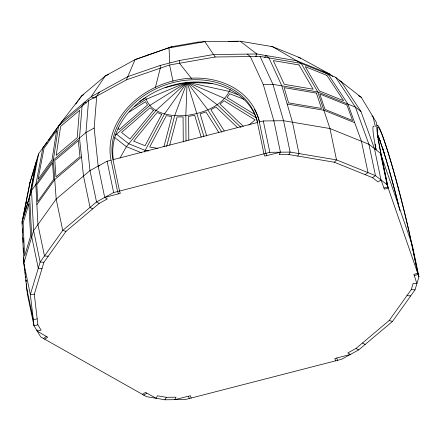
<?xml version="1.0" encoding="UTF-8"?>
<svg xmlns="http://www.w3.org/2000/svg" width="441" height="441" viewBox="0 0 441 441"><rect width="100%" height="100%" fill="white"/><g stroke="black" fill="none" stroke-linecap="round" stroke-linejoin="round"><path stroke-width="0.66" d="M187.089 82.88L185.815 115.559L186.014 141.032M377.011 125.933L376.19 122.003L361.273 97.312L335.684 77.318L301.164 63.377L260.069 56.448L215.202 56.994L169.614 64.976L126.413 79.865L88.542 100.631L85.973 132.532L89.986 170.59L96.535 201.945L99.159 203.422L107.339 198.935L104.721 197.458L98.172 166.097L94.159 128.044L96.728 96.144L99.418 92.175M36.713 160.077L29.635 196.78L31.73 236.883L38.279 268.238L42.027 268.519M332.9 76.508L329.885 74.149L299.599 57.622L272.461 46.658L240.147 41.206L204.867 41.636L197.199 42.248L172.007 46.658L135.051 59.623L105.278 75.951L81.728 95.791L58.592 125.867L38.593 153.848L31.515 190.545L22.05 221.972L23.808 263.183L27.447 294.445L34.001 325.805L40.743 336.957L146.484 396.657L165.055 399.794L185.336 399.546L341.538 359.31L358.649 349.922L392.457 321.439L415.025 289.858L418.95 276.832L412.401 245.477L411.591 243.145A76.712 4.708 75.6 0 0 383.896 139.345A76.712 4.708 75.6 0 0 381.289 155.645L387.837 187.001L383.968 187.998L380.996 179.956L374.448 148.6L360.931 111.441L341.218 81.64L339.476 80.692M38.593 153.848L29.911 182.673L22.05 221.972L22.287 223.989M23.384 217.011L23.649 215.682M24.713 210.368L24.977 209.045M26.041 203.731L26.306 202.402M155.337 87.709L160.276 68.195L160.177 65.455L179.371 60.511L213.538 54.524L256.866 53.995L296.55 60.693L329.885 74.149L328.898 74.821M163.936 146.682L171.825 116.562L166.351 115.636L149.692 147.013L157.828 148.385M166.621 146.478L174.686 115.691L186.879 82.842M169.724 145.111L177.095 116.953L183.07 116.882L183.269 142.035M36.945 329.807L37.226 331.141L41.096 330.144L37.871 324.808L34.304 294.169L43.907 262.285L66.023 231.338L99.159 203.422M230.208 89.578C222.677 106.353 202.904 113.331 185.815 115.559C171.24 116.639 150.276 113.965 145.662 97.555M335.645 360.826L334.851 358.539L350.463 354.41L347.839 352.932L356.025 348.445L389.155 320.53L411.277 289.583L413.156 283.348L416.905 283.629L413.873 274.357L417.748 273.359L411.194 242.004A74.705 4.581 75.6 0 0 384.221 140.916A74.705 4.581 75.6 0 0 381.685 156.787L388.234 188.147L384.365 189.145L383.968 187.998M126.413 79.865L135.051 59.623L172.007 46.658M264.749 57.479L265.752 55.494L268.955 57.942L281.849 85.863L292.46 122.218L299.009 153.573L297.758 156.053M247.169 54.116L250.372 56.564L263.266 84.479L273.878 120.84L280.426 152.195L279.175 154.67L288.877 154.554L334.328 162.222L372.507 177.64L378.042 181.962L380.996 179.956M165.055 399.794L166.307 397.313L176.009 397.198L174.757 399.673L190.435 395.742L191.223 398.025M288.877 154.554L290.128 152.079L283.574 120.718L272.968 84.363L260.069 56.448M144.328 151.985L164.493 113.971L186.719 82.754M120.018 158.093L126.374 146.671L155.927 110.515L186.615 82.654M29.911 182.673L30.694 181.538M48.504 140.343L51.272 136.478M52.06 135.37L57.986 127.08M58.377 126.528L62.308 121.032L91.232 96.662L127.802 76.607L160.177 65.455M75.83 104.043L78.189 100.741M78.972 99.644L81.728 95.791L83.536 94.826M36.884 204.552L54.745 179.553L81.502 157.013M46.922 142.531L42.915 147.796L35.837 184.498L37.926 224.601L44.48 255.956L48.229 256.238M46.283 143.727L47.104 142.647M185.826 83.79L186.686 82.732M334.328 162.222L336.505 159.901L329.956 128.546L317.768 91.921L301.164 63.377L272.461 46.658L271.105 46.619M115.575 135.062L149.582 105.553L186.543 82.561M88.542 100.631L58.592 125.867L53.317 160.044L56.178 199.067L62.727 230.428L40.159 262.009L30.357 294.538L34.001 325.805L37.871 324.808M248.884 125.112L255.124 119.853L224.056 100.774L220.065 104.137L243.267 126.297M185.501 83.481L186.576 82.627M43.416 338.473L46.377 336.466L47.689 337.205L44.728 339.212M365.049 174.625L368.003 172.618L361.455 141.263L347.938 104.104L328.225 74.303L322.421 71.139M372.507 177.64L375.467 175.634L368.913 144.279L355.396 107.113L335.684 77.318M142.498 394.408L145.453 392.402L156.175 398.295L157.426 395.814L166.307 397.313M143.81 395.147L146.765 393.14M139.786 101.458L144.439 98.514M134.301 106.739L145.883 99.429L185.848 82.726M129.257 112.014L145.552 101.728L147.537 105.019L119.048 129.715L117.995 127.973M146.346 55.869L148.137 54.882M96.193 96.86L93.856 98.145L91.232 96.662L105.278 75.951L108.414 74.579M94.159 128.044L85.973 132.532L53.317 160.044L31.515 190.545L33.604 230.654L40.159 262.009L43.907 262.285M381.289 155.645L380.478 153.314L368.913 144.279L329.956 128.546L283.574 120.718L263.299 120.966L259.341 121.986A76.712 61.161 -19.1 0 0 172.651 81.039A76.712 61.161 -19.1 0 0 111.049 160.182L107.097 161.202L89.986 170.59L56.178 199.067L33.604 230.654L23.808 263.183L30.357 294.538L34.304 294.169M418.95 276.832L387.027 184.669L375.467 175.634L336.505 159.901L290.128 152.079L269.848 152.321L113.646 192.563L96.535 201.945L62.727 230.428L66.023 231.338M98.172 166.097L99.473 165.755M104.721 197.458L120.332 193.329L119.539 191.041L112.99 159.686A74.705 59.568 -19.1 0 1 172.982 82.605A74.705 59.568 -19.1 0 1 257.406 122.482L263.955 153.843L264.749 156.125L280.426 152.195M112.99 159.686L257.406 122.482M37.176 318.815L33.301 319.813L26.752 288.458L26.537 283.684M414.27 275.498L418.14 274.5L411.591 243.145M165.099 87.627L183.114 83.184M228.714 41.674L238.129 41.289M197.199 42.248L199.266 42.22M263.266 84.479L272.968 84.363L317.768 91.921L355.396 107.113L360.931 111.441M188.494 82.263L212.54 83.443M411.277 289.583L415.025 289.858M406.955 295.63L410.703 295.911M298.248 57.462L299.599 57.622L300.657 58.449M256.888 56.685L255.62 56.476L256.866 53.995L240.147 41.206M287.157 104.037L323.865 110.233L354.696 122.681M148.529 150.954L145.155 150.387L128.711 143.744L116.518 134.218M188.445 82.489L229.623 91.53L237.875 94.732M389.155 320.53L392.457 321.439M243.785 99.214L229.783 93.784L227.115 97.511L254.088 114.07M141.6 152.818L126.374 146.671L114.737 137.575M188.368 82.743L224.662 98.47L256.067 117.758M86.331 103.007L84.76 102.119L82.07 106.083L79.496 137.989L83.509 176.042L90.058 207.402L92.682 208.88M362.502 342.988L365.12 344.471M356.025 348.445L358.649 349.922M358.489 95.708L361.273 97.312M37.226 331.141L46.377 336.466M371.862 115.939L372.965 116.667L375.396 126.484M187.684 82.572L188.82 83.316M187.668 82.61L217.231 104.732L241.001 127.432M237.627 127.703L215.908 106.954L210.864 109.721L224.249 130.966M187.546 82.721L188.401 83.768M191.785 78.812L179.465 63.25L179.371 60.511M187.524 82.743L207.838 109.881L221.917 132.223M215.202 56.994L204.867 41.636L169.019 47.92L169.774 62.98M218.912 132.576L205.892 111.909L200.137 113.888L206.675 135.894M378.395 136.015L384.37 153.716L382.452 147.118M381.685 156.787L411.194 242.004M266.684 155.629L265.895 153.341L259.341 121.986M336.786 358.042L337.58 360.325M118.392 193.825L117.604 191.543L111.049 160.182M188.5 396.244L189.288 398.526M187.326 82.853L203.935 136.512M201.228 137.294L194.69 115.294L188.621 116.358L188.809 140.15M380.021 140.343L380.351 141.914M380.478 153.314L387.027 184.669M263.299 120.966L269.848 152.321M169.614 64.976L173.032 81.359M107.097 161.202L113.646 192.563M377.838 136.131L377.998 137.487M378.152 138.843L378.312 140.205M22.728 230.268L22.568 228.912L22.712 232.313M24.294 264.876L24.448 266.199M24.757 268.845L24.911 270.168M25.143 272.152L25.374 274.137M25.606 276.121L25.76 277.444M26.069 280.09L26.223 281.413L26.162 280.046M27.298 291.038L27.447 294.445M22.943 237.754L23.147 242.511M23.379 247.952L23.582 252.71M23.786 257.472L23.985 262.23M113.409 159.978A74.705 59.568 -19.1 0 1 173.771 84.892A74.705 59.568 -19.1 0 1 257.742 122.796M254.363 109.379A76.712 61.161 -19.1 0 1 259.688 122.328M375.975 149.521A76.712 4.708 75.6 0 1 374.128 126.517M384.552 154.295A76.712 4.708 75.6 0 1 389.089 169.587M389.282 170.265A76.712 4.708 75.6 0 1 394.408 188.869M394.579 189.503A76.712 4.708 75.6 0 1 398.284 203.753M376.156 149.543A74.705 4.581 75.6 0 1 375.153 144.102M377.143 133.336A74.705 4.581 75.6 0 1 399.237 208.053M399.403 208.714A74.705 4.581 75.6 0 1 399.899 210.715M79.413 110.548L77.225 137.675L56.172 155.408L60.66 126.346L79.413 110.548M56.553 130.723L52.066 159.785L38.014 179.454L44.028 148.242L56.553 130.723M36.123 162.503L29.553 196.598L22.667 219.453L29.971 182.943L36.123 162.503M28.902 203.736L23.158 222.804L24.575 256.122L30.589 236.155L28.902 203.736M161.715 114.357L145.056 145.734L133.662 141.137L157.117 112.499L161.715 114.357M52.523 162.883L36.829 184.84L37.706 201.669L53.725 179.255L52.523 162.883M153.429 110.421L129.979 139.053L121.534 132.454L150.023 107.758L153.429 110.421M78.3 140.662L54.794 160.463L55.99 176.841L79.981 156.632L78.3 140.662M299.031 64.943L273.299 60.604L284.263 84.341L313.149 89.214L299.031 64.943M316.39 93.079L284.142 87.638L288.596 102.891L321.506 108.442L316.39 93.079M326.858 75.389L305.249 66.663L319.361 90.929L343.622 100.724L326.858 75.389M346.913 104.964L319.824 94.027L324.94 109.39L352.585 120.553L346.913 104.964"/></g></svg>
